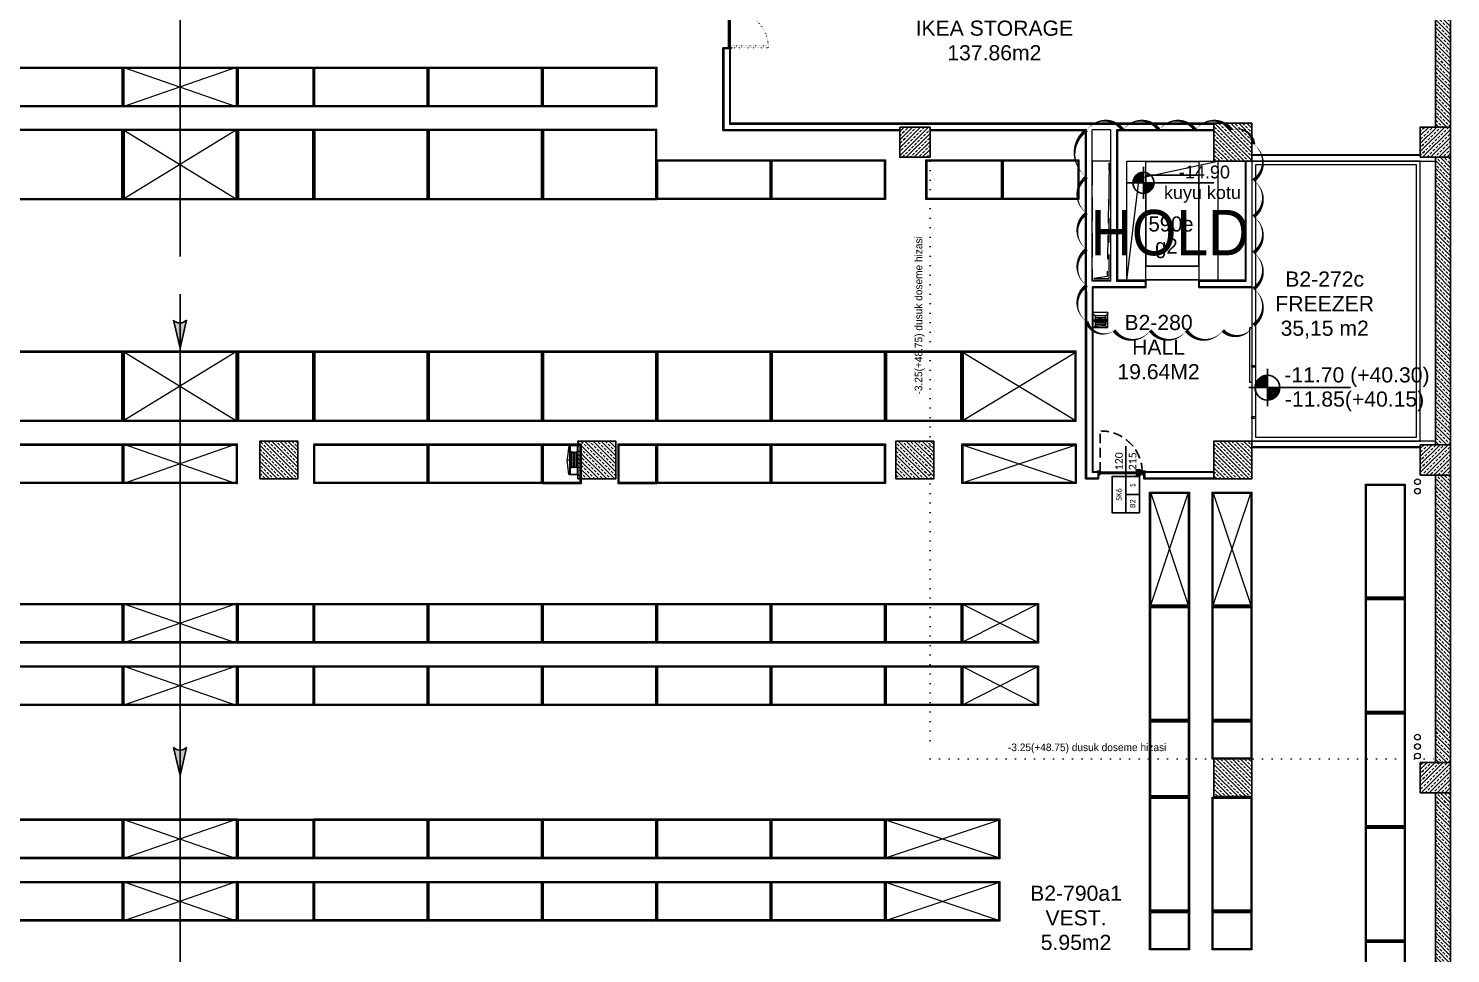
# Model space of a CAD drawing. Header units: metres. Extents: x -9802 to 773, y -8579 to 5125.
# Drawn here: x -4060 to -303, y -6301 to -3855 of the extents above; entities that cross this region are included whole.
import ezdxf
from ezdxf.enums import TextEntityAlignment as Align

# ---------------------------------------------------------------- set-up
doc = ezdxf.new("R2010")
doc.units = ezdxf.units.M
doc.header["$MEASUREMENT"] = 0
for name, pattern in [('DOT', [6.35, 0, -6.35]), ('DOT2', [0.125, 0, -0.125]), ('HIDDEN', [9.525, 6.35, -3.175]), ('HIDDEN2', [0.1875, 0.125, -0.0625])]:
    doc.linetypes.add(name, pattern=pattern)
doc.layers.get('0').update_dxf_attribs({"color": 30, "lineweight": 0})
for name, color, linetype in [('6', 242, 'Continuous'), ('AG-DOOR', 2, 'Continuous'), ('AG-DOOR-NOTATION-METAL-SHEET', 4, 'Continuous'), ('AG-DOOR-OPENING', 9, 'HIDDEN'), ('AG-HATCH', 9, 'Continuous'), ('AG-PLASTER', 73, 'Continuous'), ('V-0_Hatch_Concrete', 252, 'Continuous'), ('V-0_Notation_Level_200', 2, 'Continuous'), ('V-2_Column', 160, 'Continuous'), ('V-5_Mechanical', 222, 'Continuous')]:
    doc.layers.add(name, color=color, linetype=linetype)
for name, color, linetype, lineweight in [('AG-Door_Aluminum', 60, 'Continuous', 13), ('AG-Drain', 141, 'Continuous', 13), ('AG-FIRE-HOSE', 1, 'Continuous', 0), ('AG-Insulation_Heat_Rockwool', 95, 'BATTING', 13), ('AG-Wall', 4, 'Continuous', 20), ('AG-Wall-Cold Room Panel', 1, 'Continuous', 18), ('AI-040', 2, 'Continuous', 20), ('AI-040 @ 250', 2, 'Continuous', 20), ('HOLD', 7, 'Continuous', 0), ('shaft', 3, 'Continuous', 20), ('SP1-Equipment', 4, 'Continuous', 9)]:
    doc.layers.add(name, color=color, linetype=linetype, lineweight=lineweight)
doc.styles.add('ALANLAR_B8$0$ALANLAR_B8$0$VIVA_100', font='arial.ttf', dxfattribs={"height": 25})
doc.styles.add('ARIAL', font='arial.ttf', dxfattribs={"width": 0.9})
doc.styles.add('ARIAL-ING', font='arial.ttf')
doc.styles.add('CALIBRI LIGHT', font='calibril.ttf')
doc.styles.add('IIS IKEA SANS', font='')
doc.styles.get('IIS IKEA SANS').set_extended_font_data('IKEA Sans')
doc.linetypes.add('BATTING', pattern='A,0.00254,-2.54,[134,ltypeshp.shx,S=2.54,R=0,X=-2.54,Y=0],-5.08,[134,ltypeshp.shx,S=2.54,R=180,X=2.54,Y=0],-2.54', length=10.16254)

# ---------------------------------------------------------------- blocks, each defined once
blk = doc.blocks.new('*U6')
at = {"style": 'ARIAL'}
for tag, p in [('NO', (1.68, 0.8)), ('MAHAL', (1.68, -1.8)), ('ALAN', (1.68, -4.4))]:
    blk.add_attdef(tag, text='', height=1.6, dxfattribs=at).set_placement(p, align=Align.MIDDLE_CENTER)
blk = doc.blocks.new('*U27')
for p, q in [((0, -493), (0, 493)), ((-493, 0), (2191, 0))]:
    blk.add_line(p, q)
at = {"const_width": 328}
for points in [[(0, 164, 0.414214), (-164, 0, 0.414214)], [(0, -164, 0.414214), (164, 0, 0.414214)]]:
    blk.add_lwpolyline(points, format="xyb", dxfattribs=at)
blk.add_circle((0, 0), 328)
at = {"style": 'ALANLAR_B8$0$ALANLAR_B8$0$VIVA_100'}
for tag, p in [('%%P0.00', (1897, 137)), ('-0.07', (1834, -502))]:
    blk.add_attdef(tag, text='', height=400, dxfattribs=at).set_placement(p, align=Align.RIGHT)
blk = doc.blocks.new('YD')
at = {"layer": 'AG-FIRE-HOSE'}
for p, q in [((-220, 389), (-204, 389)), ((-165, 214), (-165, 564)), ((-130, 569), (-130, 209)), ((-90, 209), (-90, 569)), ((-51, 569), (-51, 209))]:
    blk.add_line(p, q, dxfattribs=at)
for points in [[(-220, 770), (-236, 770), (-288, 394, 0.037389), (-220, 389, -23668932620.97506)], [(-220, 0), (-236, 0), (-288, 384, -0.037389), (-220, 389, 23668932620.97506)]]:
    blk.add_lwpolyline(points, format="xyb", dxfattribs=at)
for points in [[(-220, 0), (0, 0), (0, 770), (-220, 770), (-220, 0)], [(-181, 605), (-165, 564), (-149, 605), (-130, 569), (-110, 605), (-90, 569), (-71, 605), (-51, 569), (-31, 605)], [(-181, 173), (-165, 214), (-149, 173), (-130, 209), (-110, 173), (-90, 209), (-71, 173), (-51, 209), (-31, 173)]]:
    blk.add_lwpolyline(points, dxfattribs=at)
for points in [[(-204, 8), (-8, 8), (-8, 762), (-204, 762)], [(-185, 173), (-181, 173), (-181, 605), (-185, 605)], [(-31, 605), (-28, 605), (-28, 173), (-31, 173)]]:
    blk.add_lwpolyline(points, close=True, dxfattribs=at)
blk = doc.blocks.new('ok')
at = {"layer": '6'}
h = blk.add_hatch(color=256, dxfattribs=at)
edge = h.paths.add_edge_path()
edge.add_ellipse((1571516, 116941.7), major_axis=(-7.14, 7.19), ratio=1, start_angle=359.4528, end_angle=450.6895)
edge.add_line((1571508.9, 116934.5), (1571477.9, 116941.8))
edge.add_line((1571477.9, 116941.8), (1571508.9, 116948.9))
for p, q in [((1571477.9, 116941.8), (1571508.9, 116948.9)), ((1571508.9, 116934.5), (1571477.9, 116941.8))]:
    blk.add_line(p, q, dxfattribs=at)
at = {"layer": '6', "extrusion": (0, 0, -1)}
blk.add_ellipse((1571516, 116941.7), major_axis=(-7.14, 7.19), ratio=1, start_param=4.700354, end_param=6.292737, dxfattribs=at)
blk = doc.blocks.new('A$C64C532C9')
at = {"layer": '6', "ltscale": 0.3}
for p, q in [((66.786, -26.621), (66.786, -8.033)), ((66.786, -46.092), (66.786, -27.621))]:
    blk.add_line(p, q, dxfattribs=at)
at = {"layer": '6', "extrusion": (0, 0, -1), "xscale": 0.02399999999994179, "yscale": 0.02399999999994179, "zscale": -0.02399999999994179, "rotation": 90}
for p in [(2739.818, -37744.518), (2739.818, -37755.812)]:
    blk.add_blockref('ok', p, dxfattribs=at)
blk = doc.blocks.new('ss4')
at = {"layer": 'SP1-Equipment', "color": 251, "ltscale": 0.3}
for points in [[(-104163, -359871), (-104163, -357851), (-103113, -357851), (-103113, -359871)], [(-104133, -359841), (-104133, -357881), (-103143, -357881), (-103143, -359841)]]:
    blk.add_lwpolyline(points, close=True, dxfattribs=at)
blk = doc.blocks.new('ss2')
at = {"layer": 'SP1-Equipment', "color": 251, "ltscale": 0.3}
for points in [[(-95914, -359185), (-98934, -359185), (-98934, -358135), (-95914, -358135)], [(-95944, -359155), (-98904, -359155), (-98904, -358165), (-95944, -358165)]]:
    blk.add_lwpolyline(points, close=True, dxfattribs=at)
blk = doc.blocks.new('ss3')
at = {"layer": 'SP1-Equipment', "color": 251, "ltscale": 0.3}
for points in [[(-106537, -359685), (-106537, -361705), (-104687, -361705), (-104687, -359685)], [(-106507, -359715), (-106507, -361675), (-104717, -361675), (-104717, -359715)]]:
    blk.add_lwpolyline(points, close=True, dxfattribs=at)
blk = doc.blocks.new('1')
at = {"layer": 'SP1-Equipment', "color": 251, "ltscale": 0.3}
for points in [[(-93598, -359685), (-93598, -362705), (-91748, -362705), (-91748, -359685)], [(-93568, -359715), (-93568, -362675), (-91778, -362675), (-91778, -359715)]]:
    blk.add_lwpolyline(points, close=True, dxfattribs=at)
blk = doc.blocks.new('A$C444451AC')
at = {"layer": 'SP1-Equipment', "color": 8, "ltscale": 0.3}
for p, q in [((-40117, -40115), (-37097, -41165)), ((-37097, -40115), (-40117, -41165)), ((-40117, -41765), (-37097, -43615)), ((-37097, -41765), (-40117, -43615)), ((-40117, -47627), (-37097, -49477)), ((-37097, -47627), (-40117, -49477)), ((-40117, -50077), (-37097, -51127)), ((-37097, -50077), (-40117, -51127)), ((-12970, -51380), (-11980, -54340)), ((-12970, -54340), (-11980, -51380)), ((-11320, -51380), (-10330, -54340)), ((-11320, -54340), (-10330, -51380)), ((-40117, -54290), (-37097, -55340)), ((-37097, -54290), (-40117, -55340)), ((-40117, -55940), (-37097, -56990)), ((-37097, -55940), (-40117, -56990)), ((-40117, -59991), (-37097, -61041)), ((-37097, -59991), (-40117, -61041)), ((-40117, -61641), (-37097, -62691)), ((-37097, -61641), (-40117, -62691))]:
    blk.add_line(p, q, dxfattribs=at)
at = {"layer": 'SP1-Equipment', "color": 251, "ltscale": 0.3}
for p, q in [((-17927, -49447), (-14967, -47657)), ((-17927, -47657), (-14967, -49447)), ((-17927, -51097), (-14967, -50107)), ((-17927, -50107), (-14967, -51097)), ((-15967, -54320), (-17927, -55310)), ((-17927, -54320), (-15967, -55310)), ((-17927, -55970), (-15967, -56960)), ((-17927, -56960), (-15967, -55970)), ((-19947, -60021), (-16987, -61011)), ((-19947, -61011), (-16987, -60021)), ((-19947, -61671), (-16987, -62661)), ((-19947, -62661), (-16987, -61671))]:
    blk.add_line(p, q, dxfattribs=at)
for points in [[(-28017, -51127), (-29037, -51127), (-29037, -50077), (-28017, -50077)], [(-28047, -51097), (-29007, -51097), (-29007, -50107), (-28047, -50107)], [(-26017, -51127), (-27037, -51127), (-27037, -50077), (-26017, -50077)], [(-26047, -51097), (-27007, -51097), (-27007, -50107), (-26047, -50107)], [(-11350, -58410), (-11350, -57390), (-10300, -57390), (-10300, -58410)], [(-11320, -58380), (-11320, -57420), (-10330, -57420), (-10330, -58380)], [(-13000, -63450), (-13000, -62430), (-11950, -62430), (-11950, -63450)], [(-12970, -63420), (-12970, -62460), (-11980, -62460), (-11980, -63420)], [(-11350, -63450), (-11350, -62430), (-10300, -62430), (-10300, -63450)], [(-11320, -63420), (-11320, -62460), (-10330, -62460), (-10330, -63420)]]:
    blk.add_lwpolyline(points, close=True, dxfattribs=at)
at = {"layer": 'SP1-Equipment'}
for p in [(55797, 318020), (58817, 318020), (63857, 318020), (66877, 318020), (69897, 318020), (72917, 315570), (75937, 315570), (55797, 308059), (58817, 308059), (63857, 308059), (66877, 308059), (72917, 308059), (75937, 308059), (80977, 308059), (55797, 303845), (58817, 303845), (63857, 303845), (66877, 303845), (69897, 303845), (72917, 303845), (75937, 303845), (55797, 302195), (58817, 302195), (63857, 302195), (66877, 302195), (69897, 302195), (72917, 302195), (75937, 302195), (55797, 298145), (58817, 298145), (63857, 298145), (66877, 298145), (69897, 298145), (72917, 298145), (75937, 298145), (78957, 298145), (55797, 296495), (58817, 296495), (63857, 296495), (66877, 296495), (69897, 296495), (72917, 296495), (75937, 296495), (78957, 296495)]:
    blk.add_blockref('ss2', p, dxfattribs=at)
for name, p, rotation in [('ss4', (322775, -144278), 270), ('1', (319569, -135363), 270), ('1', (322589, -135363), 270), ('ss3', (324609, -148302), 270), ('1', (327629, -135363), 270), ('1', (330649, -135363), 270), ('1', (333669, -135363), 270), ('ss4', (340964, -146728), 270), ('ss4', (342984, -146728), 270), ('1', (319569, -141225), 270), ('1', (322589, -141225), 270), ('ss3', (324609, -154163), 270), ('1', (327629, -141225), 270), ('1', (330649, -141225), 270), ('1', (333669, -141225), 270), ('1', (336689, -141225), 270), ('1', (339709, -141225), 270), ('ss3', (341729, -154163), 270), ('1', (344749, -141225), 270), ('ss2', (346185, -150283), 270), ('ss2', (347835, -150283), 270), ('ss2', (351885, -150074), 270), ('ss4', (322775, -158453), 270), ('ss4', (339895, -158453), 270), ('ss4', (341915, -158453), 270), ('ss2', (346185, -153303), 270), ('ss2', (347835, -153303), 270), ('ss2', (351885, -153094), 270), ('ss4', (322775, -160103), 270), ('ss4', (339895, -160103), 270), ('ss4', (341915, -160103), 270), ('ss4', (-116113, -417261), 180), ('ss2', (351885, -156114), 270), ('ss2', (346185, -158343), 270), ('ss2', (347835, -158343), 270), ('ss4', (322775, -164154), 270), ('ss2', (351885, -159134), 270), ('ss4', (322775, -165804), 270), ('ss2', (351885, -162154), 270)]:
    blk.add_blockref(name, p, dxfattribs=dict(at, rotation=rotation))
blk = doc.blocks.new('*U63')
at = {"linetype": 'HIDDEN2'}
for p, q in [((3.6, 0.3), (6.1, 0.3)), ((4.8, -0.9), (4.8, 1.6))]:
    blk.add_line(p, q, dxfattribs=at)
at = {"color": 122}
for points in [[(3.5, -8.2), (3.5, 1.3, 0.414214), (3.3, 1.5), (-3.3, 1.5, 0.414214), (-3.5, 1.3), (-3.5, 0), (-3.4, 0), (-3.4, 1.3, -0.414214), (-3.3, 1.4), (3.3, 1.4, -0.414214), (3.3, 1.3), (3.3, -8.2), (3.3, -8.2, -0.414214), (3.2, -8.4), (0, -8.4), (0, -8.4), (0, -8.5), (3.2, -8.5, 0.414214), (3.5, -8.2)], [(116.5, -8.2), (116.5, 1.3, -0.414214), (116.7, 1.5), (123.3, 1.5, -0.414214), (123.5, 1.3), (123.5, 0), (123.3, 0), (123.3, 1.3, 0.414214), (123.3, 1.4), (116.7, 1.4, 0.414214), (116.6, 1.3), (116.6, -8.2), (116.6, -8.2, 0.414214), (116.8, -8.4), (120, -8.4), (120, -8.4), (120, -8.5), (116.8, -8.5, -0.414214), (116.5, -8.2)]]:
    blk.add_lwpolyline(points, format="xyb", dxfattribs=at)
at = {"color": 253}
for points in [[(111.3, -0.5), (111.3, 2.4, 0.414214), (108.3, 5.4), (99.8, 4.9, 0.502224), (99.3, 4.2), (99.6, 3.3), (99.6, 3.3), (108.3, 2.9, -0.414214), (109.3, 1.9), (109.3, -0.5)], [(111.3, -5.4), (111.3, -8.4, -0.414214), (108.3, -11.3), (99.8, -10.9, -0.502224), (99.3, -10.2), (99.6, -9.4), (99.6, -9.4), (108.3, -8.8, 0.414214), (109.3, -7.8), (109.3, -5.4)]]:
    blk.add_lwpolyline(points, format="xyb", dxfattribs=at)
blk.add_lwpolyline([(3.5, -5), (116.5, -5), (116.5, -1), (3.5, -1)], close=True)
at = {"linetype": 'HIDDEN2'}
for radius in [0.75, 0.5]:
    blk.add_circle((4.8, 0.3), radius, dxfattribs=at)
at = {"layer": 'AG-DOOR-OPENING', "color": 9, "linetype": 'HIDDEN2', "ltscale": 200}
blk.add_line((4.8, 0.3), (4.8, 110.7), dxfattribs=at)
blk.add_arc((6.5, -1.3), 108.9, 360, 90, dxfattribs=at)
blk = doc.blocks.new('*U54')
for points in [[(2200, 0), (0, 0)], [(1600, -450), (1600, 0)]]:
    blk.add_lwpolyline(points)
blk.add_lwpolyline([(1000, -450), (2200, -450), (2200, 450), (1000, 450)], close=True)
at = {"style": 'CALIBRI LIGHT'}
for tag, height, p in [('GENİŞLİK', 250, (500, 225)), ('KAPIKODU', 175, (1600, 225)), ('YÜKSEKLİK', 250, (500, -225)), ('KATTAKI.SAYISI', 175, (1300, -225)), ('BULUNDUGU.KAT', 175, (1900, -225))]:
    blk.add_attdef(tag, text='', height=height, dxfattribs=at).set_placement(p, align=Align.MIDDLE_CENTER)
blk = doc.blocks.new('kolon 1x1')
at = {"layer": 'V-0_Hatch_Concrete'}
h = blk.add_hatch(dxfattribs=at)
h.set_pattern_fill('ANSI33', color=256, scale=0.6, angle=90)
h.set_pattern_definition([(135, (49.56922, -174.56495), (-0.10606602, -0.10606602), []), (135, (49.56922, -174.45888), (-0.10606602, -0.10606602), [0.075, -0.0375])])
h.paths.add_polyline_path([(1, -1), (1, 0), (0, 0), (0, -1)])
blk.add_lwpolyline([(0, -1), (0, 0), (1, 0), (1, -1)], close=True)
blk = doc.blocks.new('150714_ARSA$0$Kolon 80x80')
at = {"layer": 'V-0_Hatch_Concrete'}
h = blk.add_hatch(dxfattribs=at)
h.set_pattern_fill('ANSI33', color=256, scale=0.6)
h.set_pattern_definition([(45, (-173.56495, -48.76922), (-0.10606602, 0.10606602), []), (45, (-173.45888, -48.76922), (-0.10606602, 0.10606602), [0.075, -0.0375])])
h.paths.add_polyline_path([(0, 0.8), (0.8, 0.8), (0.8, 0), (0, 0)])
blk.add_lwpolyline([(0, 0.8), (0.8, 0.8), (0.8, 0), (0, 0), (0, 0.8)])
blk = doc.blocks.new('kolon 80x80')
at = {"layer": 'V-0_Hatch_Concrete'}
h = blk.add_hatch(dxfattribs=at)
h.set_pattern_fill('ANSI33', color=256, scale=0.6)
h.set_pattern_definition([(45, (-190.3679, -46.12143), (-0.10606602, 0.10606602), []), (45, (-190.26183, -46.12143), (-0.10606602, 0.10606602), [0.075, -0.0375])])
h.paths.add_polyline_path([(0, -0.8), (0.8, -0.8), (0.8, 0), (0, 0)])
blk.add_lwpolyline([(0, -0.8), (0, 0), (0.8, 0), (0.8, -0.8)], close=True)
blk = doc.blocks.new('$0$A$C6A8A08DC')
at = {"layer": 'AG-Drain', "color": 0}
for p, q in [((-0.1, 0.1), (-0.133, 0.133)), ((-0.1, 0.067), (0.1, 0.067)), ((-0.1, 0.033), (-0.03, 0.033)), ((-0.1, 0), (-0.045, 0)), ((0.03, 0.033), (0.1, 0.033)), ((0.045, 0), (0.1, 0)), ((0.1, 0.1), (0.133, 0.133)), ((-0.1, -0.1), (-0.133, -0.133)), ((-0.1, -0.033), (-0.03, -0.033)), ((-0.1, -0.067), (0.1, -0.067)), ((0.03, -0.033), (0.1, -0.033)), ((0.1, -0.1), (0.133, -0.133))]:
    blk.add_line(p, q, dxfattribs=at)
blk.add_lwpolyline([(-0.1, -0.1), (0.1, -0.1), (0.1, 0.1), (-0.1, 0.1)], close=True, dxfattribs=at)
blk.add_circle((0, 0), 0.045, dxfattribs=at)
blk = doc.blocks.new('conta')
at = {"layer": 'AG-Door_Aluminum', "color": 9, "ltscale": 10}
for p, q in [((-2649.9, 5345.5), (-2649.8, 5345.6)), ((-2649.9, 5344.5), (-2649.8, 5344.3)), ((-2649.8, 5344.3), (-2649.7, 5344.3)), ((-2649.7, 5345.4), (-2649.3, 5345.4)), ((-2649.2, 5345.4), (-2649.1, 5345.5)), ((-2649, 5344), (-2648.8, 5343.8)), ((-2648.9, 5344.1), (-2648.7, 5343.9)), ((-2648.8, 5345.1), (-2648.6, 5345.3)), ((-2648.8, 5344.9), (-2648.6, 5345.2)), ((-2648.7, 5343.8), (-2648.7, 5343.8)), ((-2648.6, 5345.3), (-2648.6, 5345.3))]:
    blk.add_line(p, q, dxfattribs=at)
for centre, radius, start, end in [((-2649.8, 5345.5), 0.05, 140.6345, 188.9372), ((-2653, 5345), 3.19, 350.4674, 8.9372), ((-2649.9, 5344.5), 0.02, 170.4674, 213.7451), ((-2649.7, 5345.6), 0.0696, 22.2428, 159.258), ((-2650.9, 5345), 1.24, 340.3382, 16.7772), ((-2649.7, 5344.6), 0.03, 160.3382, 273.2666), ((-2649.7, 5345.4), 0.03, 90, 196.7772), ((-2649.6, 5341.5), 3.01, 80.4362, 93.2666), ((-2649.3, 5345.5), 0.05, 270, 303.0062), ((-2649.2, 5344.1), 0.231, 353.9571, 81.9004), ((-2649.1, 5345.5), 0.03, 4.7972, 123.0062), ((-2649.1, 5344.5), 0.03, 260.4362, 338.7066), ((-2651.2, 5344.8), 2.33, 7.5897, 18.7951), ((-2649, 5345.6), 0.05, 18.7951, 42.1429), ((-2650.2, 5345), 1.27, 338.7066, 23.0418), ((-2648.9, 5344.1), 0.1, 173.9571, 217.2653), ((-2648.8, 5345.1), 0.05, 187.5897, 322.7347), ((-2658.2, 5345.2), 9.36, 353.6857, 357.8537), ((-2648.8, 5344.2), 0.1, 173.6857, 217.2653), ((-2648.8, 5344.8), 0.05, 142.7347, 180.2669), ((-2648.7, 5343.8), 0.05, 217.2653, 307.2653), ((-2648.7, 5343.8), 0.05, 307.2653, 37.2653), ((-2648.6, 5345.3), 0.05, 52.7347, 142.7347), ((-2648.6, 5345.3), 0.05, 322.7347, 52.7347)]:
    blk.add_arc(centre, radius, start, end, dxfattribs=at)
for points, knots in [([(-2649, 5345.6), (-2649, 5345.6), (-2649.1, 5345.7), (-2649.2, 5345.4), (-2649.3, 5345.7), (-2649.4, 5345.5), (-2649.5, 5345.7), (-2649.6, 5345.5), (-2649.7, 5345.6), (-2649.7, 5345.6)], [0.0086373, 0.0086373, 0.0086373, 0.0086373, 0.1097304, 0.3133405, 0.4430081, 0.5658764, 0.7165186, 0.8527974, 0.9648495, 0.9648495, 0.9648495, 0.9648495]), ([(-2649.7, 5344.3), (-2649.7, 5344.3), (-2649.7, 5344.5), (-2649.6, 5344.3), (-2649.3, 5344.4), (-2649.2, 5344.4), (-2649.2, 5344.4)], [0, 0, 0, 0, 0.1008757, 0.3841126, 0.5436166, 0.6906785, 0.6906785, 0.6906785, 0.6906785])]:
    blk.add_open_spline(points, degree=3, knots=knots, dxfattribs=at)
blk = doc.blocks.new('sac kapı 200x215')
at = {"layer": 'AG-HATCH', "lineweight": 5, "ltscale": 2}
h = blk.add_hatch(color=256, dxfattribs=at)
h.dxf.hatch_style = 1
h.paths.add_polyline_path([(1.7, -2.3), (1.5, -2.3), (1.5, -0.9), (1.7, -0.9)])
h = blk.add_hatch(color=256, dxfattribs=at)
h.dxf.hatch_style = 1
h.paths.add_polyline_path([(198.3, -2.3), (198.5, -2.3), (198.5, -0.9), (198.3, -0.9)])
at = {"layer": 'AG-DOOR', "color": 4, "lineweight": -2, "ltscale": 10}
for p, q in [((78.2, 4.7), (78.2, 2.7)), ((78.2, 2.7), (80.2, 2.7)), ((80.2, 2.7), (80.2, 4.7)), ((88.2, 7.7), (81.2, 7.7)), ((88.2, 5.7), (81.2, 5.7)), ((87.7, 1.9), (87.7, 1.1)), ((92.4, 2.1), (87.9, 2.1)), ((89.2, 2.1), (89.2, 4.7)), ((91.2, 2.1), (91.2, 4.7)), ((92.7, 1.1), (92.7, 1.9)), ((78.2, -5.5), (80.2, -5.5)), ((78.2, -7.5), (78.2, -5.5)), ((80.2, -5.5), (80.2, -7.5)), ((88.2, -8.5), (81.2, -8.5)), ((88.2, -10.5), (81.2, -10.5)), ((87.7, -4.6), (87.7, -3.9)), ((92.4, -4.9), (87.9, -4.9)), ((89.2, -4.9), (89.2, -7.5)), ((91.2, -4.9), (91.2, -7.5)), ((92.7, -3.9), (92.7, -4.6))]:
    blk.add_line(p, q, dxfattribs=at)
at = {"layer": 'AG-DOOR', "color": 9, "ltscale": 10}
for p, q in [((98.3, -0.1), (98, -0.1)), ((98, -2), (98.3, -2)), ((98.3, -1.6), (98.3, -0.1)), ((98.3, -0.4), (99.3, -0.4)), ((98.3, -0.6), (99.3, -0.6)), ((99.3, -1), (98.3, -1.6)), ((98.3, -2), (98.3, -1.6))]:
    blk.add_line(p, q, dxfattribs=at)
at = {"layer": 'AG-DOOR', "color": 4, "lineweight": -2, "ltscale": 10}
for centre, radius, start, end in [((81.2, 4.7), 3, 90, 180), ((81.2, 4.7), 1, 90, 180), ((87.9, 1.9), 0.25, 90, 180), ((88.2, 4.7), 3, 0, 90), ((88.2, 4.7), 1, 0, 90), ((92.4, 1.9), 0.25, 0, 90), ((81.2, -7.5), 3, 180, 270), ((81.2, -7.5), 1, 180, 270), ((87.9, -4.6), 0.25, 180, 270), ((88.2, -7.5), 1, 270, 0), ((88.2, -7.5), 3, 270, 0), ((92.4, -4.6), 0.25, 270, 0)]:
    blk.add_arc(centre, radius, start, end, dxfattribs=at)
at = {"layer": 'AG-DOOR-OPENING', "color": 9, "linetype": 'DOT', "ltscale": 0.3}
for points in [[(0.3, 1.1), (0.3, 100.7, -0.414214), (0.4, 100.8), (5.2, 100.8, -0.414214), (5.3, 100.7), (5.3, 1.1)], [(199.7, 1.1), (199.7, 100.7, 0.414214), (199.6, 100.8), (194.8, 100.8, 0.414214), (194.7, 100.7), (194.7, 1.1)]]:
    blk.add_lwpolyline(points, format="xyb", dxfattribs=at)
for centre, start, end in [((0.2, 1), 0.0403, 89.9595), ((199.8, 1), 90.0405, 179.9597)]:
    blk.add_arc(centre, 99.8, start, end, dxfattribs=at)
at = {"layer": 'AG-Door_Aluminum', "color": 9, "ltscale": 10}
for p, q in [((-1.5, 2.5), (-1.9, 2.4)), ((-1.1, 1.4), (-1, 1.1)), ((-1, 1.1), (-0.8, 1.1)), ((-0.8, 1.1), (-0.9, 1.6)), ((-0.8, 1), (-0.8, 1.7)), ((-0.5, 1), (-0.5, 1.6)), ((0.5, 1.9), (0, 1.5)), ((1.8, 0.8), (0.3, 0.8)), ((1.8, 0.5), (1.7, 0.5)), ((2, -0.9), (2, 0.3)), ((198, -0.9), (198, 0.3)), ((198.2, 0.8), (199.7, 0.8)), ((198.2, 0.5), (198.3, 0.5)), ((199.5, 1.9), (200, 1.5)), ((200.5, 1), (200.5, 1.6)), ((200.8, 1), (200.8, 1.7)), ((200.8, 1.1), (200.9, 1.6)), ((201, 1.1), (200.8, 1.1)), ((201.1, 1.4), (201, 1.1)), ((201.5, 2.5), (201.9, 2.4)), ((2, -1.7), (2, -0.9)), ((2.3, -1.7), (2, -1.7)), ((197.7, -1.7), (198, -1.7)), ((198, -1.7), (198, -0.9))]:
    blk.add_line(p, q, dxfattribs=at)
at = {"layer": 'AG-Door_Aluminum', "ltscale": 0.3}
for p, q in [((0.3, 0.9), (0.3, 1)), ((0.4, 1.1), (99.9, 1.1)), ((0.4, 1), (99.9, 1)), ((0.4, 1), (0.4, 0.9)), ((0.4, 0.9), (2.3, 0.9)), ((0.4, 0.8), (2.1, 0.8)), ((0.5, 0.9), (0.5, 1)), ((2.1, 0.9), (2.1, 0.8)), ((2.3, -0.9), (2.3, 0.9)), ((2.4, -0.9), (2.4, 0.9)), ((97.9, -0.9), (97.9, 0.9)), ((98, -0.9), (98, 0.9)), ((99.9, 0.9), (98, 0.9)), ((98.2, 0.9), (98.2, 0.8)), ((99.9, 0.8), (98.2, 0.8)), ((99.1, 0.6), (99.1, -0.1)), ((99.2, 0.7), (101.2, 0.7)), ((99.3, 0.6), (101.2, 0.6)), ((99.8, 0.9), (99.8, 1)), ((99.9, 1), (99.9, 0.9)), ((100, 0.9), (100, 1)), ((101.2, 0.7), (101.5, 1.1)), ((101.2, 0.6), (101.6, 1)), ((199.6, 1.1), (101.5, 1.1)), ((199.6, 1), (101.6, 1)), ((197.6, -0.9), (197.6, 0.9)), ((197.7, -0.9), (197.7, 0.9)), ((199.6, 0.9), (197.7, 0.9)), ((197.9, 0.9), (197.9, 0.8)), ((199.6, 0.8), (197.9, 0.8)), ((199.5, 0.9), (199.5, 1)), ((199.6, 1), (199.6, 0.9)), ((199.7, 0.9), (199.7, 1)), ((2.3, -3.8), (2.3, -0.9)), ((2.4, -3.8), (2.4, -0.9)), ((97.9, -3.8), (2.4, -3.8)), ((2.4, -3.9), (97.9, -3.9)), ((96.3, -5.8), (96.3, -4.2)), ((96.4, -4.1), (97.6, -4.1)), ((96.4, -5.7), (96.4, -4.3)), ((103.2, -5.9), (96.4, -5.9)), ((96.5, -4.2), (97.6, -4.2)), ((103.1, -5.8), (96.5, -5.8)), ((97.6, -4.3), (97.5, -4.9)), ((97.6, -5), (99.1, -5)), ((97.9, -3.8), (97.9, -0.9)), ((98, -3.8), (98, -0.9)), ((99.2, -4.9), (99.2, -4.2)), ((103.2, -3.9), (103.2, -5.7)), ((103.3, -3.8), (197.6, -3.8)), ((103.3, -3.9), (103.3, -5.8)), ((197.6, -3.9), (103.3, -3.9)), ((197.6, -3.8), (197.6, -0.9)), ((197.7, -3.8), (197.7, -0.9))]:
    blk.add_line(p, q, dxfattribs=at)
at = {"layer": 'AG-Door_Aluminum', "color": 4, "ltscale": 0.3}
for p, q in [((1.5, 0.4), (1.5, -0.6)), ((198.5, 0.4), (198.5, -0.6)), ((1.5, -3.8), (0.3, -3.8)), ((1.3, -0.9), (1.3, -0.8)), ((1.3, -2.3), (1.3, -0.9)), ((1.5, -2.5), (1.5, -3.8)), ((198.5, -2.5), (198.5, -3.8)), ((198.5, -3.8), (199.7, -3.8)), ((198.7, -0.9), (198.7, -0.8)), ((198.7, -2.3), (198.7, -0.9))]:
    blk.add_line(p, q, dxfattribs=at)
for points in [[(-1.4, 0.7), (-1.4, 0), (-1.6, 0), (-1.6, 0.7, -0.414214), (-1.3, 1), (-0.2, 1, -0.414214), (0, 0.8, 0.414214), (0.1, 0.7), (1.4, 0.7)], [(1.4, 0.5), (0.1, 0.5, -0.414214), (-0.2, 0.8, 0.414214), (-0.2, 0.8), (-1.3, 0.8, 0.414214), (-1.4, 0.7)], [(1.7, 0.4), (1.7, -0.6, -0.414214), (1.5, -0.8, 0.414214), (1.5, -0.9), (1.5, -2.3, 0.414214), (1.5, -2.3, -0.414214), (1.7, -2.5), (1.7, -3.8, -0.414214), (1.5, -4), (0.3, -4, 1), (0.3, -4.3), (3.8, -4.3)], [(198.3, 0.4), (198.3, -0.6, 0.414214), (198.5, -0.8, -0.414214), (198.5, -0.9), (198.5, -2.3, -0.414214), (198.5, -2.3, 0.414214), (198.3, -2.5), (198.3, -3.8, 0.414214), (198.5, -4), (199.7, -4, -1), (199.7, -4.3), (196.2, -4.3)], [(201.4, 0.7), (201.4, 0), (201.6, 0), (201.6, 0.7, 0.414214), (201.3, 1), (200.2, 1, 0.414214), (200, 0.8, -0.414214), (199.9, 0.7), (198.6, 0.7)], [(198.6, 0.5), (199.9, 0.5, 0.414214), (200.2, 0.8, -0.414214), (200.2, 0.8), (201.3, 0.8, -0.414214), (201.4, 0.7)], [(2.9, -4.3), (2.9, -4.1), (3.8, -4.1, -1), (3.8, -4.5), (0.3, -4.5)], [(197.1, -4.3), (197.1, -4.1), (196.2, -4.1, 1), (196.2, -4.5), (199.7, -4.5)]]:
    blk.add_lwpolyline(points, format="xyb", dxfattribs=at)
at = {"layer": 'AG-Door_Aluminum', "ltscale": 0.3}
for points in [[(99.2, 0.5), (99.2, 0, 0.414214), (99.3, -0.1), (99.3, -0.1, -0.414214), (99.4, -0.2), (99.4, -4, -0.414214), (99.3, -4.1), (99.3, -4.1)], [(99.2, -0.2), (99.3, -0.2, -0.414214), (99.3, -0.2), (99.3, -4, -0.414214), (99.3, -4), (99.2, -4, 0.414214), (99.1, -4.1), (99.1, -4.9, -0.414214), (99.1, -4.9), (97.7, -4.9, -0.469603), (97.6, -4.8), (97.7, -4.2)]]:
    blk.add_lwpolyline(points, format="xyb", dxfattribs=at)
at = {"layer": 'AG-Door_Aluminum', "color": 9, "ltscale": 10}
for centre in [(-0.3, 2.9), (200.3, 2.9)]:
    blk.add_circle(centre, 1.26, dxfattribs=at)
for centre, radius, start, end in [((-0.3, 2.9), 1.63, 196.3458, 241.2012), ((-1.2, 1.6), 0.297, 12.1292, 36.6827), ((0.3, 1.2), 0.7, 144.8285, 196.6008), ((0.3, 1.2), 0.4, 133.501, 269.7288), ((1.8, 0.3), 0.5, 0, 89.9977), ((1.8, 0.3), 0.2, 0, 90), ((198.2, 0.3), 0.5, 90.0023, 180), ((198.2, 0.3), 0.2, 90, 180), ((199.7, 1.2), 0.4, 270.2712, 46.499), ((199.7, 1.2), 0.7, 343.3992, 35.1715), ((201.2, 1.6), 0.297, 143.3173, 167.8708), ((200.3, 2.9), 1.63, 298.7988, 343.6542)]:
    blk.add_arc(centre, radius, start, end, dxfattribs=at)
at = {"layer": 'AG-Door_Aluminum', "ltscale": 0.3}
for centre, radius, start, end in [((0.4, 1), 0.1, 90, 180), ((0.4, 0.9), 0.1, 180, 270), ((2.3, 0.9), 0.1, 0, 90), ((98, 0.9), 0.1, 90, 180), ((99.2, 0.6), 0.1, 90, 180), ((99.3, 0.5), 0.05, 90, 180), ((99.9, 1), 0.1, 0, 90), ((99.9, 0.9), 0.1, 270, 0), ((197.7, 0.9), 0.1, 90, 180), ((199.6, 1), 0.1, 0, 90), ((199.6, 0.9), 0.1, 270, 0), ((2.4, -3.8), 0.1, 180, 270), ((96.4, -4.2), 0.1, 90, 180), ((96.4, -5.8), 0.1, 180, 270), ((96.5, -4.3), 0.05, 90, 180), ((96.5, -5.7), 0.05, 180, 270), ((97.6, -4.9), 0.1, 168.932, 270), ((97.6, -4.2), 0.1, 349.3803, 90), ((97.6, -4.3), 0.05, 348.932, 90), ((97.9, -3.8), 0.1, 270, 0), ((99.2, -0.1), 0.1, 180, 270), ((99.1, -4.9), 0.1, 270, 0), ((99.3, -4.2), 0.05, 90, 180), ((103.1, -5.7), 0.05, 270, 0), ((103.3, -3.9), 0.1, 90.0003, 180), ((103.2, -5.8), 0.1, 270, 0), ((103.3, -3.9), 0.05, 90, 180), ((197.6, -3.8), 0.1, 270, 0)]:
    blk.add_arc(centre, radius, start, end, dxfattribs=at)
at = {"layer": 'AG-Door_Aluminum', "color": 4, "ltscale": 0.3}
for centre, radius, start, end in [((1.4, 0.4), 0.26, 0, 90), ((1.4, 0.4), 0.08, 0, 90), ((198.6, 0.4), 0.26, 90, 180), ((198.6, 0.4), 0.08, 90, 180), ((0.3, -4.2), 0.33, 90, 270), ((1.5, -0.8), 0.2, 90, 180), ((1.5, -2.3), 0.2, 180, 270), ((1.5, -0.6), 0.05, 270, 0), ((1.5, -2.5), 0.05, 0, 90), ((1.5, -3.8), 0.05, 270, 0), ((198.5, -0.8), 0.2, 0, 90), ((198.5, -0.6), 0.05, 180, 270), ((198.5, -2.3), 0.2, 270, 0), ((198.5, -2.5), 0.05, 90, 180), ((198.5, -3.8), 0.05, 180, 270), ((199.7, -4.2), 0.33, 270, 90)]:
    blk.add_arc(centre, radius, start, end, dxfattribs=at)
at = {"layer": 'AG-HATCH', "color": 9, "linetype": 'Continuous'}
for p, q in [((0.4, -4.3), (2.2, -4.3)), ((0.8, -4.3), (0.8, -4.2)), ((0.9, -4.2), (1, -4)), ((1, -4.1), (1, -4.1)), ((1, -4.2), (1.2, -4.2)), ((1.2, -4.1), (1.3, -4)), ((1.3, -4.1), (1.3, -4.1)), ((1.3, -4.2), (1.5, -4.2)), ((1.7, -4), (1.7, -3.5)), ((1.8, -3.5), (1.9, -4)), ((199.1, -4.3), (197.8, -4.3)), ((198.2, -3.5), (198.1, -4)), ((198.3, -4), (198.3, -3.5)), ((198.7, -4.2), (198.5, -4.2)), ((198.8, -4.1), (198.7, -4)), ((198.7, -4.1), (198.7, -4.1)), ((199, -4.2), (198.8, -4.2)), ((199.1, -4.2), (199, -4)), ((199, -4.1), (199, -4.1)), ((199.2, -4.3), (199.2, -4.2))]:
    blk.add_line(p, q, dxfattribs=at)
at = {"layer": 'AG-HATCH', "ltscale": 2.5}
for points in [[(-1, 0), (0, 0), (0, -4.5), (-1, -4.5)], [(200, 0), (201, 0), (201, -4.5), (200, -4.5)]]:
    blk.add_lwpolyline(points, close=True, dxfattribs=at)
at = {"layer": 'AG-HATCH', "lineweight": 5, "ltscale": 2}
for points in [[(1.5, -2.3), (1.7, -2.3), (1.7, -0.9), (1.5, -0.9), (1.5, -2.3)], [(198.5, -2.3), (198.3, -2.3), (198.3, -0.9), (198.5, -0.9), (198.5, -2.3)]]:
    blk.add_lwpolyline(points, dxfattribs=at)
at = {"layer": 'AG-HATCH', "color": 9, "linetype": 'Continuous'}
for centre, radius, start, end in [((0.9, -4.2), 0.0526, 144.9923, 180), ((0.9, -4.3), 0.0526, 180, 270), ((1, -4.1), 0.0316, 324.9586, 145.0152), ((1, -4.1), 0.0211, 145.0123, 270), ((1.2, -4.1), 0.105, 270.0106, 324.9923), ((1.3, -4.1), 0.0316, 331.169, 157.4401), ((1.3, -4.1), 0.0211, 151.2102, 270), ((1.5, -4), 0.211, 270, 0), ((1.8, -3.5), 0.0526, 15.5884, 180), ((2.1, -4), 0.147, 195.5887, 270), ((2.1, -1.7), 2.45, 268.7806, 294.546), ((1.8, -1.1), 3.27, 278.2922, 296.0474), ((3.2, -4), 0.0526, 285.3148, 104.5082), ((197.9, -1.7), 2.45, 245.454, 271.2194), ((196.8, -4), 0.0526, 75.4918, 254.6852), ((198.2, -1.1), 3.27, 243.9526, 261.7078), ((197.9, -4), 0.147, 270, 344.4113), ((198.2, -3.5), 0.0526, 0, 164.4116), ((198.5, -4), 0.211, 180, 270), ((198.7, -4.1), 0.0316, 22.5599, 208.831), ((198.7, -4.1), 0.0211, 270, 28.7898), ((198.8, -4.1), 0.105, 215.0077, 269.9894), ((199, -4.1), 0.0316, 34.9848, 215.0414), ((199, -4.1), 0.0211, 270, 34.9877), ((199.1, -4.2), 0.0526, 0, 35.0077), ((199.1, -4.3), 0.0526, 270, 0)]:
    blk.add_arc(centre, radius, start, end, dxfattribs=at)
at = {"layer": 'AG-Insulation_Heat_Rockwool', "ltscale": 0.48}
for p, q in [((97.9, -1.4), (2.4, -1.4)), ((99.4, -1.4), (197.6, -1.4))]:
    blk.add_line(p, q, dxfattribs=at)
at = {"layer": 'AG-DOOR', "xscale": -1, "rotation": 270}
blk.add_blockref('conta', (-5246.8, 2645), dxfattribs=at)

msp = doc.modelspace()

# ---------------------------------------------------------------- hatches: boundary and pattern name
at = {"layer": 'V-0_Hatch_Concrete', "ltscale": 0.3}
h = msp.add_hatch(dxfattribs=at)
h.set_pattern_fill('ANSI33', color=256, scale=60, angle=90)
h.set_pattern_definition([(135, (-3e-05, -2520), (-10.6066, -10.6066), []), (135, (-3e-05, -2509.393), (-10.6066, -10.6066), [7.5, -3.75])])
h.paths.add_polyline_path([(-303.4, -3355.9), (-343.4, -3355.9), (-343.4, -4115.9), (-303.4, -4115.9)])
h = msp.add_hatch(dxfattribs=at)
h.set_pattern_fill('ANSI33', color=256, scale=60, angle=90)
h.set_pattern_definition([(135, (-3e-05, -3360), (-10.6066, -10.6066), []), (135, (-3e-05, -3349.393), (-10.6066, -10.6066), [7.5, -3.75])])
h.paths.add_polyline_path([(-303.4, -4195.9), (-343.4, -4195.9), (-343.4, -4955.9), (-303.4, -4955.9)])
h = msp.add_hatch(dxfattribs=at)
h.set_pattern_fill('ANSI33', color=256, scale=60, angle=90)
h.set_pattern_definition([(135, (-3e-05, -4200), (-10.6066, -10.6066), []), (135, (-3e-05, -4189.393), (-10.6066, -10.6066), [7.5, -3.75])])
h.paths.add_polyline_path([(-303.4, -5035.9), (-343.4, -5035.9), (-343.4, -5795.9), (-303.4, -5795.9)])
h = msp.add_hatch(dxfattribs=at)
h.set_pattern_fill('ANSI33', color=256, scale=60, angle=90)
h.set_pattern_definition([(135, (3e-05, -5040), (-10.6066, -10.6066), []), (135, (3e-05, -5029.393), (-10.6066, -10.6066), [7.5, -3.75])])
h.paths.add_polyline_path([(-303.4, -5875.9), (-343.4, -5875.9), (-343.4, -6635.9), (-303.4, -6635.9)])

# ---------------------------------------------------------------- linework, layer by layer
for points in [[(-1108.4, -4206.9), (-968.4, -4206.9), (-968.4, -4243.4), (-1108.4, -4243.4)], [(-1108.4, -4483.4), (-968.4, -4483.4), (-968.4, -4519.9), (-1108.4, -4519.9)]]:
    msp.add_lwpolyline(points, close=True)
at = {"layer": 'AG-Drain', "ltscale": 0.3}
msp.add_lwpolyline([(-1248.4, -4625.4), (-1218.4, -4625.4), (-1218.4, -4629.8), (-1248.4, -4629.8)], close=True, dxfattribs=at)
msp.add_circle((-1228.4, -4627.9), 5, dxfattribs=at)
at = {"layer": 'AG-PLASTER', "ltscale": 0.3}
for p, q in [((-2225.4, -3906.5), (-2206.4, -3906.5)), ((-2206.4, -3906.5), (-2206.4, -4105.9)), ((-2206.4, -4105.9), (-928.4, -4105.9)), ((-828.4, -4188.9), (-383.4, -4188.9))]:
    msp.add_line(p, q, dxfattribs=at)
at = {"layer": 'AG-PLASTER', "ltscale": 2.5}
for p in [(-2225.4, -3906.5), (-1758.4, -4124.9)]:
    msp.add_line(p, (-2225.4, -4124.9), dxfattribs=at)
at = {"layer": 'AG-PLASTER'}
for p, q in [((-1267.4, -4124.9), (-1267.4, -5045.9)), ((-928.4, -4124.9), (-1183.4, -4124.9)), ((-1183.4, -4124.9), (-1183.4, -4520.9)), ((-845.4, -4520.9), (-845.4, -4205.9)), ((-1248.4, -5026.9), (-1248.4, -4539.9)), ((-1248.4, -4539.9), (-1108.4, -4539.9)), ((-1183.4, -4520.9), (-1108.4, -4520.9)), ((-1108.4, -4520.9), (-1108.4, -4539.9)), ((-968.4, -4539.9), (-968.4, -4520.9)), ((-968.4, -4520.9), (-845.4, -4520.9)), ((-828.4, -4539.9), (-968.4, -4539.9)), ((-828.4, -4537.9), (-828.4, -4539.9)), ((-1233.4, -5026.9), (-1248.4, -5026.9)), ((-1233.4, -5045.9), (-1233.4, -5026.9)), ((-1267.4, -5045.9), (-1233.4, -5045.9))]:
    msp.add_line(p, q, dxfattribs=at)
for points in [[(-1678.4, -4124.9), (-1267.4, -4124.9)], [(-383.4, -4962.9), (-828.4, -4962.9)], [(-928.4, -5045.9), (-1113.4, -5045.9), (-1113.4, -5026.9), (-928.4, -5026.9)]]:
    msp.add_lwpolyline(points, dxfattribs=at)
at = {"layer": 'AG-Wall', "ltscale": 2.5}
for p, q in [((-2223.4, -3908.5), (-2208.4, -3908.5)), ((-2223.4, -3908.5), (-2223.4, -4122.9)), ((-2208.4, -3908.5), (-2208.4, -4107.9)), ((-1758.4, -4122.9), (-2223.4, -4122.9)), ((-2208.4, -4107.9), (-928.4, -4107.9)), ((-1265.4, -4122.9), (-1678.4, -4122.9)), ((-1200.4, -4122.9), (-1250.4, -4122.9)), ((-928.4, -4122.9), (-1185.4, -4122.9))]:
    msp.add_line(p, q, dxfattribs=at)
at = {"layer": 'AG-Wall'}
for p, q in [((-1265.4, -4550.9), (-1265.4, -4122.9)), ((-1250.4, -4522.9), (-1250.4, -4122.9)), ((-1200.4, -4522.9), (-1250.4, -4522.9))]:
    msp.add_line(p, q, dxfattribs=at)
at = {"layer": 'AG-Wall', "linetype": 'Continuous', "transparency": 33554687}
for p, q in [((-1200.4, -4522.9), (-1200.4, -4122.9)), ((-1185.4, -4122.9), (-1185.4, -4522.9)), ((-843.4, -4522.9), (-843.4, -4205.9)), ((-828.4, -4205.9), (-828.4, -4537.9)), ((-1110.4, -4537.9), (-1250.4, -4537.9)), ((-1185.4, -4522.9), (-1110.4, -4522.9)), ((-1110.4, -4522.9), (-1110.4, -4537.9)), ((-966.4, -4537.9), (-966.4, -4522.9)), ((-966.4, -4522.9), (-843.4, -4522.9)), ((-828.4, -4537.9), (-966.4, -4537.9))]:
    msp.add_line(p, q, dxfattribs=at)
at = {"layer": 'AG-Wall', "ltscale": 0.3}
for p, q in [((-1250.4, -4537.9), (-1250.4, -5028.9)), ((-1265.4, -4550.9), (-1265.4, -5043.9)), ((-1235.4, -5028.9), (-1250.4, -5028.9)), ((-1235.4, -5028.9), (-1235.4, -5043.9)), ((-928.4, -5028.9), (-1111.4, -5028.9)), ((-1111.4, -5028.9), (-1111.4, -5043.9)), ((-1235.4, -5043.9), (-1265.4, -5043.9)), ((-928.4, -5043.9), (-1111.4, -5043.9))]:
    msp.add_line(p, q, dxfattribs=at)
at = {"layer": 'AG-Wall', "ltscale": 2.5}
msp.add_lwpolyline([(-383.4, -4190.9), (-383.4, -4190.9), (-828.4, -4190.9), (-828.4, -4205.9), (-343.4, -4205.9)], dxfattribs=at)
at = {"layer": 'AG-Wall', "ltscale": 0.3}
for points in [[(-343.4, -4945.9), (-828.4, -4945.9)], [(-383.4, -4960.9), (-828.4, -4960.9)]]:
    msp.add_lwpolyline(points, dxfattribs=at)
at = {"layer": 'AG-Wall-Cold Room Panel', "ltscale": 1000}
msp.add_line((-818.4, -4885.9), (-828.4, -4885.9), dxfattribs=at)
for points in [[(-828.4, -4945.9), (-383.4, -4945.9), (-383.4, -4205.9), (-828.4, -4205.9)], [(-818.4, -4935.9), (-393.4, -4935.9), (-393.4, -4215.9), (-818.4, -4215.9)]]:
    msp.add_lwpolyline(points, close=True, dxfattribs=at)
for points in [[(-828.4, -4790.8), (-833.4, -4790.8), (-833.4, -4645.8), (-828.4, -4645.8), (-828.4, -4790.8)], [(-818.4, -4745.9), (-818.4, -4750.9), (-828.4, -4750.9), (-828.4, -4745.9), (-818.4, -4745.9)], [(-818.4, -4880.9), (-818.4, -4885.9), (-828.4, -4885.9), (-828.4, -4880.9), (-818.4, -4880.9)]]:
    msp.add_lwpolyline(points, dxfattribs=at)
at = {"layer": 'HOLD'}
msp.add_lwpolyline([(-1264.4, -4123.9, 0, 9.56, -0.520567), (-1168.8, -4123.9, 0, 9.56, -0.520567), (-1073.2, -4123.9, 0, 9.56, -0.520567), (-977.6, -4123.9, 0, 9.56, -0.520567), (-882.1, -4123.9, 0, 9.56, -0.520567), (-824, -4161.4, 0, 9.56, -0.520567), (-824, -4257, 0, 9.56, -0.520567), (-824, -4352.6, 0, 9.56, -0.520567), (-824, -4448.2, 0, 9.56, -0.520567), (-824, -4543.8, 0, 9.56, -0.520567), (-824, -4639.4, 0, 9.56, -0.520567), (-905.5, -4653.5, 0, 9.56, -0.520567), (-1001.1, -4653.5, 0, 9.56, -0.520567), (-1096.7, -4653.5, 0, 9.56, -0.520567), (-1192.2, -4653.5, 0, 9.56, -0.520567), (-1264.4, -4630.1, 0, 9.56, -0.520567), (-1264.4, -4534.5, 0, 9.56, -0.520567), (-1264.4, -4438.9, 0, 9.56, -0.520567), (-1264.4, -4343.3, 0, 9.56, -0.520567), (-1264.4, -4247.7, 0, 9.56, -0.520567)], format="xyseb", close=True, dxfattribs=at)
at = {"layer": 'shaft', "linetype": 'DOT2', "ltscale": 200}
msp.add_lwpolyline([(-1678.4, -4205.9), (-1678.4, -5785.9), (-343.4, -5785.9)], dxfattribs=at)
at = {"layer": 'shaft', "linetype": 'HIDDEN', "ltscale": 10, "transparency": 33554687}
msp.add_lwpolyline([(-1200.4, -4520.9), (-1200.4, -4205.9), (-1250.4, -4205.9), (-1250.4, -4520.9)], close=True, dxfattribs=at)
at = {"layer": 'shaft'}
msp.add_lwpolyline([(-1158.4, -4205.9), (-918.4, -4205.9), (-918.4, -4520.9), (-1158.4, -4520.9)], close=True, dxfattribs=at)
at = {"layer": 'shaft', "ltscale": 0.3}
msp.add_lwpolyline([(-1158.4, -4520.9), (-1125.5, -4250.9), (-918.4, -4205.9)], dxfattribs=at)
at = {"layer": 'shaft', "linetype": 'HIDDEN', "ltscale": 10}
msp.add_lwpolyline([(-1245.4, -4515.9), (-1205.4, -4515.9), (-1205.4, -4210.9), (-1210.4, -4510.9), (-1245.4, -4515.9)], dxfattribs=at)
at = {"layer": 'shaft', "ltscale": 10}
msp.add_lwpolyline([(-1248.4, -4645.9), (-1208.4, -4645.9), (-1208.4, -4605.9), (-1248.4, -4605.9)], close=True, dxfattribs=at)
msp.add_lwpolyline([(-1208.4, -4605.9), (-1215.1, -4639.2), (-1248.4, -4645.9)], dxfattribs=at)
at = {"layer": 'shaft', "ltscale": 0.3}
for centre in [(-390.9, -5053.4), (-390.9, -5078.4), (-390.9, -5728.4), (-390.9, -5753.4), (-390.9, -5778.4)]:
    msp.add_circle(centre, 7.5, dxfattribs=at)
at = {"layer": 'V-2_Column'}
for points in [[(-303.4, -3355.9), (-303.4, -4115.9), (-343.4, -4115.9), (-343.4, -3355.9)], [(-303.4, -4195.9), (-303.4, -4955.9), (-343.4, -4955.9), (-343.4, -4195.9)], [(-303.4, -5035.9), (-303.4, -5795.9), (-343.4, -5795.9), (-343.4, -5035.9)]]:
    msp.add_lwpolyline(points, close=True, dxfattribs=at)
msp.add_lwpolyline([(-343.4, -6635.9), (-343.4, -5875.9), (-303.4, -5875.9), (-303.4, -6635.9), (-343.4, -6635.9)], dxfattribs=at)
at = {"layer": 'V-5_Mechanical', "linetype": 'Continuous', "lineweight": -2, "transparency": 33554610}
msp.add_lwpolyline([(-1108.4, -4483.4), (-968.4, -4483.4), (-968.4, -4243.4), (-1108.4, -4243.4)], close=True, dxfattribs=at)

# ---------------------------------------------------------------- block references
at = {"layer": '6', "ltscale": 0.3, "xscale": 100, "yscale": 100, "zscale": 100}
msp.add_blockref('A$C64C532C9', (-10337.7, -1795.9), dxfattribs=at)
at = {"layer": 'AG-DOOR', "rotation": 270}
msp.add_blockref('sac kapı 200x215', (-2206.4, -3706.5), dxfattribs=at)
at = {"layer": 'AG-DOOR'}
msp.add_blockref('*U63', (-1233.4, -5026.9), dxfattribs=at)
at = {"layer": 'AG-DOOR-NOTATION-METAL-SHEET', "ltscale": 0.3}
ref = msp.add_blockref('*U54', (-1161.4, -4959.3), dxfattribs=dict(at, xscale=-0.08000000000000002, yscale=0.08000000000000002, zscale=0.08000000000000002, rotation=90))
ref.add_attrib('BULUNDUGU.KAT', 'B2', dxfattribs={"layer": '0', "height": 14, "rotation": 90, "style": 'CALIBRI LIGHT'}).set_placement((-1143.4, -5111.3), align=Align.MIDDLE_CENTER)
ref.add_attrib('KATTAKI.SAYISI', '1', dxfattribs={"layer": '0', "height": 14, "rotation": 90, "style": 'CALIBRI LIGHT'}).set_placement((-1143.4, -5063.3), align=Align.MIDDLE_CENTER)
ref.add_attrib('KAPIKODU', 'SK6', dxfattribs={"layer": '0', "height": 14, "rotation": 90, "style": 'CALIBRI LIGHT'}).set_placement((-1179.4, -5087.3), align=Align.MIDDLE_CENTER)
ref.add_attrib('YÜKSEKLİK', '215', dxfattribs={"layer": '0', "height": 20, "rotation": 90, "style": 'CALIBRI LIGHT'}).set_placement((-1143.4, -4999.3), align=Align.MIDDLE_CENTER)
ref.add_attrib('GENİŞLİK', '120', dxfattribs={"layer": '0', "height": 20, "rotation": 90, "style": 'CALIBRI LIGHT'}).set_placement((-1179.4, -4999.3), align=Align.MIDDLE_CENTER)
at = {"layer": 'AG-Drain', "ltscale": 0.3, "xscale": 133.3333333333333, "yscale": 133.3333333333333, "zscale": 133.3333333333333, "rotation": 359.9766276788775}
msp.add_blockref('$0$A$C6A8A08DC', (-1228.4, -4627.9), dxfattribs=at)
at = {"layer": 'AG-FIRE-HOSE', "xscale": 0.1, "yscale": 0.1, "zscale": 0.1}
msp.add_blockref('YD', (-2608.4, -5034.4), dxfattribs=at)
at = {"layer": 'AI-040 @ 250', "color": 2, "linetype": 'Continuous', "lineweight": 20, "xscale": 25, "yscale": 25, "zscale": 25}
for p, values in [((-1550.5, -3809.5), {'ALAN': '137.86m2', 'MAHAL': 'IKEA STORAGE', 'NO': 'B2-1001'}), ((-677.9, -4537.6), {'ALAN': '35,15 m2', 'MAHAL': 'FREEZER', 'NO': 'B2-272c'}), ((-1116.7, -4652.5), {'ALAN': '19.64M2', 'MAHAL': 'HALL', 'NO': 'B2-280'}), ((-1334.7, -6161.1), {'ALAN': '5.95m2', 'MAHAL': 'VEST.', 'NO': 'B2-790a1'})]:
    msp.add_blockref('*U6', p, dxfattribs=at).add_auto_attribs(values)
at = {"layer": 'SP1-Equipment', "ltscale": 0.3, "xscale": 0.1, "yscale": 0.1, "zscale": 0.1}
msp.add_blockref('A$C444451AC', (201.6, 54.1), dxfattribs=at)
at = {"layer": 'V-0_Notation_Level_200'}
ref = msp.add_blockref('*U27', (-1114.7, -4263.3), dxfattribs=dict(at, xscale=0.08499999999999999, yscale=0.08499999999999999, zscale=0.08499999999999999))
ref.add_attrib('-0.07', 'kuyu kotu', dxfattribs={"layer": '0', "height": 34, "style": 'ALANLAR_B8$0$ALANLAR_B8$0$VIVA_100'}).set_placement((-958.8, -4306), align=Align.CENTER)
ref.add_attrib('%%P0.00', '-14.90', dxfattribs={"layer": '0', "height": 34, "style": 'ALANLAR_B8$0$ALANLAR_B8$0$VIVA_100'}).set_placement((-953.5, -4251.7), align=Align.CENTER)
ref = msp.add_blockref('*U27', (-787, -4804.7), dxfattribs=dict(at, xscale=0.1, yscale=0.1, zscale=0.1))
ref.add_attrib('-0.07', '      -11.85(+40.15)', dxfattribs={"layer": '0', "height": 40, "style": 'ALANLAR_B8$0$ALANLAR_B8$0$VIVA_100'}).set_placement((-603.6, -4854.9), align=Align.CENTER)
ref.add_attrib('%%P0.00', '      -11.70 (+40.30)', dxfattribs={"layer": '0', "height": 40, "style": 'ALANLAR_B8$0$ALANLAR_B8$0$VIVA_100'}).set_placement((-597.3, -4791), align=Align.CENTER)
at = {"layer": 'V-2_Column', "xscale": 100, "yscale": 100, "zscale": 100}
for name, p in [('150714_ARSA$0$Kolon 80x80', (-1758.4, -4195.9)), ('kolon 1x1', (-928.4, -4105.9)), ('kolon 80x80', (-383.4, -4115.9)), ('kolon 1x1', (-3448.4, -4945.9)), ('kolon 1x1', (-2608.4, -4945.9)), ('kolon 1x1', (-1768.4, -4945.9)), ('kolon 1x1', (-928.4, -4945.9)), ('kolon 80x80', (-383.4, -4955.9)), ('kolon 1x1', (-928.4, -5785.9)), ('kolon 80x80', (-383.4, -5795.9))]:
    msp.add_blockref(name, p, dxfattribs=at)

# ---------------------------------------------------------------- texts
at = {"layer": 'AI-040', "style": 'IIS IKEA SANS'}
for s, p in [('590e', (-1101.3, -4392.1)), ('g2', (-1083.6, -4450.8))]:
    msp.add_text(s, height=40, dxfattribs=at).set_placement(p)
at = {"layer": 'HOLD', "style": 'ARIAL-ING', "width": 0.9}
msp.add_text('HOLD', height=120, dxfattribs=at).set_placement((-1254, -4454.8))
at = {"layer": 'shaft', "linetype": 'DOT2', "ltscale": 200, "style": 'IIS IKEA SANS'}
msp.add_text('-3.25(+48.75) dusuk doseme hizasi', height=20, rotation=90, dxfattribs=at).set_placement((-1698.8, -4822.8))
msp.add_text('-3.25(+48.75) dusuk doseme hizasi', height=20, dxfattribs=at).set_placement((-1472.6, -5765.5))

doc.saveas('drawing.dxf')
